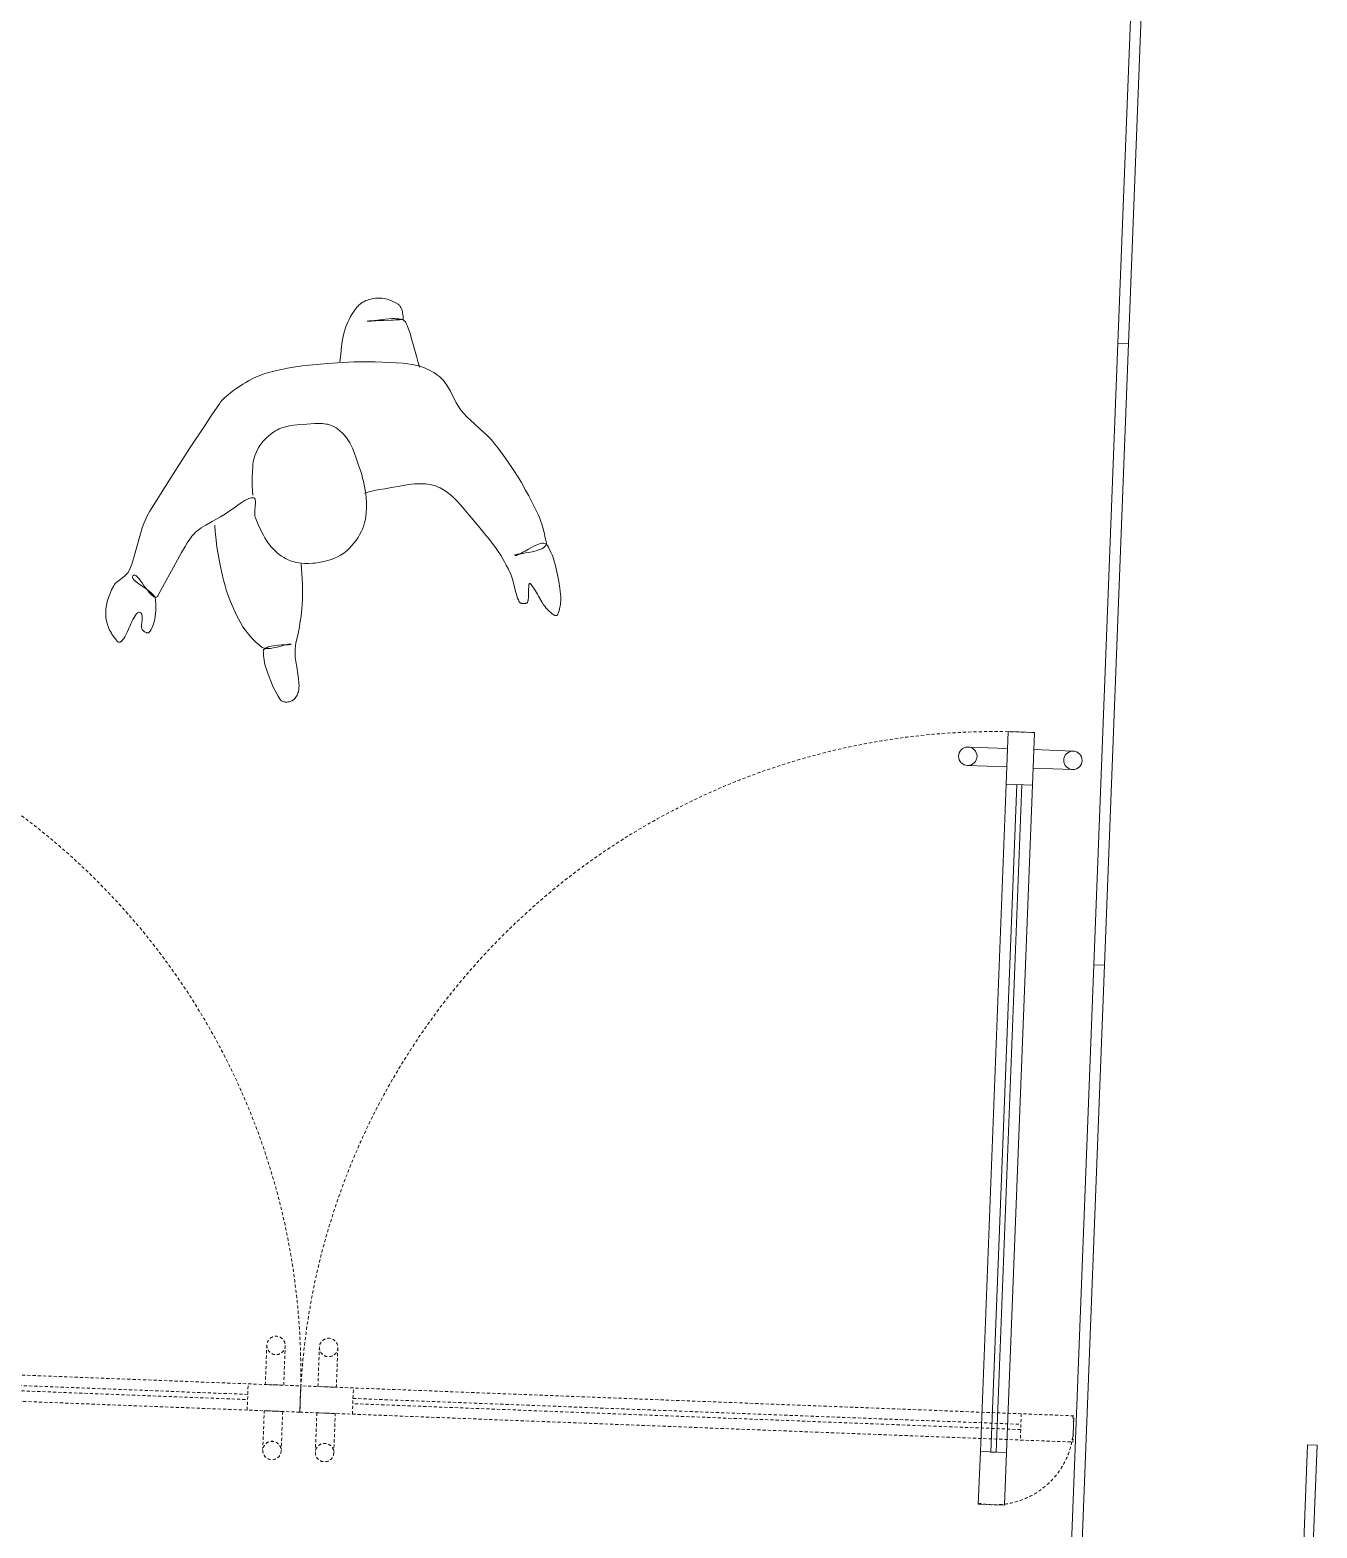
# Model space of a CAD drawing. Header units: millimetres. Extents: x 32078 to 83548, y -4690 to 56252.
# Drawn here: x 53768 to 56214, y 25867 to 28715 of the extents above; entities that cross this region are included whole.
import ezdxf

# ---------------------------------------------------------------- set-up
doc = ezdxf.new("R2010")
doc.units = ezdxf.units.MM
doc.header["$MEASUREMENT"] = 0
doc.linetypes.add('DGN Style 2', pattern=[10, 6, -4])
for name, color, linetype, lineweight in [('DOOR', 40, 'Continuous', 0), ('DOOR-OPNG', 40, 'Continuous', 0), ('GLAZ', 4, 'Continuous', 0), ('PRES-PEOP', 42, 'Continuous', 0), ('WALL-LNIG', 1, 'Continuous', 0)]:
    doc.layers.add(name, color=color, linetype=linetype, lineweight=lineweight)

# ---------------------------------------------------------------- blocks, each defined once
blk = doc.blocks.new('MAN13')
at = {"color": 0, "linetype": 'ByBlock', "lineweight": -2, "flags": 128}
for points in [[(1.8, 0.289), (1.818, 0.409), (1.83, 0.515), (1.846, 0.701), (1.853, 0.841), (1.857, 1.053), (1.855, 1.265), (1.851, 1.368), (1.845, 1.458), (1.837, 1.536), (1.82, 1.671), (1.803, 1.772), (1.774, 1.925), (1.739, 2.079), (1.727, 2.126), (1.7, 2.213), (1.672, 2.289), (1.644, 2.354), (1.617, 2.41), (1.593, 2.457), (1.548, 2.537), (1.513, 2.594), (1.485, 2.634), (1.444, 2.69), (1.423, 2.716), (1.402, 2.74), (1.392, 2.75), (1.38, 2.759), (1.368, 2.767), (1.355, 2.773), (1.328, 2.783), (1.3, 2.791), (1.271, 2.796), (1.243, 2.799), (1.215, 2.8), (1.162, 2.801), (1.115, 2.801), (1.034, 2.797), (1.005, 2.795), (0.98, 2.794), (0.941, 2.793), (0.914, 2.793), (0.896, 2.794), (0.884, 2.795), (0.867, 2.798), (0.854, 2.802), (0.848, 2.805), (0.846, 2.806), (0.846, 2.807), (0.85, 2.807), (0.856, 2.806), (0.864, 2.805), (0.874, 2.804), (0.885, 2.802), (0.897, 2.8), (0.91, 2.797), (0.938, 2.792), (0.968, 2.787), (0.998, 2.783), (1.028, 2.778), (1.087, 2.77), (1.139, 2.765), (1.185, 2.762), (1.223, 2.761), (1.255, 2.762), (1.281, 2.764), (1.303, 2.767), (1.32, 2.771), (1.334, 2.775), (1.345, 2.779), (1.361, 2.788), (1.372, 2.796), (1.378, 2.802), (1.385, 2.814), (1.389, 2.827), (1.392, 2.845), (1.397, 2.88), (1.401, 2.913), (1.403, 2.943), (1.407, 2.997), (1.408, 3.038), (1.408, 3.069), (1.406, 3.115), (1.405, 3.138), (1.402, 3.16), (1.38, 3.321), (1.36, 3.441), (1.342, 3.53), (1.326, 3.596), (1.312, 3.645), (1.288, 3.717), (1.26, 3.789), (1.256, 3.797), (1.252, 3.804), (1.247, 3.811), (1.242, 3.817), (1.23, 3.828), (1.218, 3.837), (1.205, 3.844), (1.192, 3.85), (1.179, 3.855), (1.167, 3.858), (1.155, 3.861), (1.143, 3.863), (1.121, 3.865), (1.102, 3.866), (1.085, 3.865), (1.07, 3.863), (1.057, 3.86), (1.047, 3.858), (1.028, 3.852), (1.015, 3.846), (1.006, 3.841), (0.993, 3.833), (0.981, 3.823), (0.961, 3.804), (0.945, 3.787), (0.932, 3.772), (0.922, 3.758), (0.913, 3.746), (0.906, 3.735), (0.895, 3.716), (0.887, 3.701), (0.882, 3.689), (0.876, 3.671), (0.87, 3.653), (0.858, 3.603), (0.849, 3.556), (0.839, 3.466), (0.833, 3.387), (0.828, 3.247), (0.824, 3.142), (0.817, 3.064), (0.81, 3.007), (0.802, 2.964), (0.787, 2.901), (0.767, 2.84), (0.752, 2.803), (0.737, 2.77), (0.684, 2.658), (0.657, 2.602), (0.645, 2.573), (0.634, 2.544), (0.586, 2.415), (0.55, 2.317), (0.524, 2.244), (0.506, 2.189), (0.481, 2.105), (0.46, 2.021), (0.425, 1.854), (0.401, 1.727), (0.37, 1.537), (0.344, 1.346)], [(0.979, -0.122), (0.97, -0.189), (0.95, -0.307), (0.933, -0.394), (0.918, -0.46), (0.894, -0.557), (0.867, -0.654), (0.853, -0.697), (0.839, -0.735), (0.824, -0.771), (0.808, -0.804), (0.775, -0.863), (0.742, -0.912), (0.71, -0.954), (0.679, -0.988), (0.65, -1.018), (0.623, -1.042), (0.573, -1.084), (0.532, -1.113), (0.5, -1.134), (0.449, -1.164), (0.394, -1.192), (0.347, -1.213), (0.304, -1.228), (0.264, -1.24), (0.227, -1.25), (0.193, -1.256), (0.129, -1.264), (0.074, -1.267), (0.026, -1.267), (-0.057, -1.263), (-0.119, -1.256), (-0.303, -1.23), (-0.45, -1.211), (-0.506, -1.202), (-0.554, -1.192), (-0.595, -1.182), (-0.631, -1.171), (-0.663, -1.159), (-0.689, -1.148), (-0.712, -1.137), (-0.752, -1.114), (-0.781, -1.094), (-0.802, -1.077), (-0.833, -1.05), (-0.863, -1.018), (-0.9, -0.972), (-0.931, -0.929), (-0.956, -0.889), (-0.977, -0.851), (-0.994, -0.815), (-1.009, -0.781), (-1.031, -0.717), (-1.047, -0.66), (-1.058, -0.61), (-1.074, -0.522), (-1.091, -0.386), (-1.109, -0.247), (-1.12, -0.158), (-1.128, -0.08), (-1.133, -0.012), (-1.135, 0.047), (-1.136, 0.15), (-1.134, 0.226), (-1.13, 0.283), (-1.121, 0.368), (-1.109, 0.451), (-1.088, 0.555), (-1.064, 0.645), (-1.039, 0.722), (-1.012, 0.788), (-0.984, 0.845), (-0.957, 0.894), (-0.931, 0.936), (-0.906, 0.972), (-0.856, 1.034), (-0.815, 1.079), (-0.781, 1.113), (-0.725, 1.162), (-0.664, 1.209), (-0.616, 1.242), (-0.571, 1.269), (-0.529, 1.292), (-0.489, 1.311), (-0.453, 1.326), (-0.419, 1.339), (-0.355, 1.358), (-0.299, 1.371), (-0.251, 1.38), (-0.209, 1.385), (-0.135, 1.39), (-0.081, 1.391), (0.001, 1.389), (0.083, 1.384), (0.125, 1.38), (0.204, 1.369), (0.273, 1.354), (0.333, 1.337), (0.385, 1.319), (0.43, 1.301), (0.469, 1.282), (0.502, 1.264), (0.531, 1.247), (0.581, 1.214), (0.616, 1.186), (0.643, 1.163), (0.681, 1.126), (0.717, 1.085), (0.754, 1.038), (0.785, 0.995), (0.811, 0.953), (0.834, 0.914), (0.871, 0.84), (0.898, 0.775), (0.919, 0.718), (0.935, 0.667), (0.959, 0.579), (0.988, 0.446), (1.016, 0.313), (1.018, 0.301), (1.019, 0.289), (1.019, 0.277), (1.017, 0.252), (1.013, 0.227), (1.007, 0.204), (0.995, 0.157), (0.982, 0.117), (0.972, 0.082), (0.963, 0.053), (0.957, 0.029), (0.953, 0.01), (0.95, -0.006), (0.949, -0.019), (0.949, -0.03), (0.95, -0.038), (0.952, -0.045), (0.956, -0.055), (0.961, -0.061), (0.965, -0.065), (0.973, -0.069), (0.983, -0.072), (1.011, -0.075), (1.038, -0.075), (1.064, -0.072), (1.09, -0.067), (1.115, -0.062), (1.138, -0.055), (1.183, -0.04), (1.224, -0.025), (1.296, 0.006), (1.403, 0.056), (1.456, 0.08), (1.507, 0.102), (1.559, 0.122), (1.659, 0.156), (1.837, 0.209), (1.969, 0.252), (2.065, 0.288), (2.134, 0.321), (2.184, 0.348), (2.22, 0.37), (2.272, 0.408), (2.321, 0.451), (2.384, 0.513), (2.436, 0.569), (2.526, 0.669), (2.785, 0.974), (2.96, 1.178), (3.135, 1.381), (3.141, 1.387), (3.153, 1.397), (3.165, 1.401), (3.177, 1.402), (3.188, 1.4), (3.199, 1.394), (3.21, 1.387), (3.22, 1.377), (3.23, 1.366), (3.24, 1.353), (3.249, 1.34), (3.268, 1.311), (3.285, 1.279), (3.301, 1.248), (3.33, 1.184), (3.356, 1.127), (3.378, 1.078), (3.397, 1.037), (3.413, 1.004), (3.427, 0.978), (3.439, 0.958), (3.449, 0.942), (3.458, 0.93), (3.466, 0.922), (3.473, 0.915), (3.484, 0.907), (3.493, 0.904), (3.499, 0.903), (3.508, 0.905), (3.517, 0.911), (3.525, 0.92), (3.53, 0.93), (3.533, 0.94), (3.533, 0.95), (3.531, 0.961), (3.527, 0.972), (3.522, 0.983), (3.516, 0.995), (3.501, 1.018), (3.483, 1.041), (3.463, 1.064), (3.443, 1.086), (3.402, 1.128), (3.326, 1.207), (3.299, 1.237), (3.276, 1.264), (3.257, 1.287), (3.242, 1.307), (3.231, 1.325), (3.213, 1.355), (3.203, 1.377), (3.197, 1.393), (3.192, 1.417), (3.192, 1.44), (3.196, 1.476), (3.201, 1.512), (3.207, 1.547), (3.214, 1.581), (3.23, 1.647), (3.247, 1.705), (3.264, 1.756), (3.281, 1.799), (3.297, 1.836), (3.312, 1.867), (3.326, 1.893), (3.352, 1.935), (3.373, 1.964), (3.389, 1.984), (3.415, 2.01), (3.442, 2.031), (3.445, 2.033), (3.448, 2.034), (3.451, 2.035), (3.454, 2.035), (3.458, 2.035), (3.461, 2.035), (3.467, 2.033), (3.473, 2.031), (3.48, 2.029), (3.485, 2.026), (3.491, 2.023), (3.496, 2.019), (3.505, 2.012), (3.514, 2.006), (3.52, 2), (3.526, 1.994), (3.531, 1.989), (3.538, 1.98), (3.543, 1.974), (3.547, 1.969), (3.549, 1.966), (3.552, 1.961), (3.554, 1.956), (3.557, 1.948), (3.558, 1.94), (3.559, 1.932), (3.56, 1.924), (3.559, 1.907), (3.557, 1.89), (3.553, 1.873), (3.549, 1.857), (3.54, 1.826), (3.522, 1.77), (3.516, 1.749), (3.512, 1.732), (3.508, 1.717), (3.506, 1.704), (3.505, 1.694), (3.504, 1.676), (3.505, 1.664), (3.506, 1.655), (3.511, 1.643), (3.514, 1.638), (3.517, 1.633), (3.528, 1.622), (3.54, 1.617), (3.553, 1.615), (3.566, 1.617), (3.579, 1.623), (3.593, 1.631), (3.606, 1.641), (3.62, 1.653), (3.634, 1.666), (3.662, 1.696), (3.689, 1.728), (3.715, 1.761), (3.766, 1.829), (3.81, 1.889), (3.849, 1.941), (3.882, 1.983), (3.91, 2.017), (3.934, 2.042), (3.954, 2.061), (3.971, 2.075), (3.985, 2.085), (3.997, 2.091), (4.007, 2.095), (4.016, 2.096), (4.03, 2.096), (4.04, 2.094), (4.046, 2.09), (4.056, 2.081), (4.065, 2.068), (4.079, 2.042), (4.092, 2.019), (4.102, 1.997), (4.111, 1.978), (4.126, 1.944), (4.136, 1.917), (4.144, 1.896), (4.154, 1.865), (4.164, 1.832), (4.177, 1.776), (4.184, 1.724), (4.187, 1.676), (4.187, 1.63), (4.184, 1.588), (4.179, 1.549), (4.172, 1.512), (4.155, 1.444), (4.136, 1.386), (4.116, 1.336), (4.096, 1.293), (4.057, 1.22), (4.024, 1.168), (3.972, 1.093), (3.915, 1.023), (3.898, 1.005), (3.88, 0.99), (3.862, 0.978), (3.845, 0.967), (3.81, 0.948), (3.684, 0.89), (3.654, 0.874), (3.633, 0.861), (3.618, 0.85), (3.597, 0.832), (3.588, 0.822), (3.579, 0.811), (3.535, 0.751), (3.497, 0.693), (3.43, 0.579), (3.218, 0.161), (3.161, 0.058), (3.116, -0.016), (3.079, -0.071), (3.021, -0.149), (2.957, -0.222), (2.468, -0.73), (1.972, -1.234), (1.609, -1.596), (1.426, -1.775), (1.24, -1.952), (1.221, -1.97), (1.183, -2), (1.148, -2.025), (1.117, -2.045), (1.089, -2.062), (1.038, -2.089), (0.999, -2.109), (0.94, -2.136), (0.879, -2.163), (0.799, -2.196), (0.73, -2.223), (0.668, -2.245), (0.615, -2.263), (0.52, -2.29), (0.448, -2.307), (0.394, -2.318), (0.311, -2.331), (0.227, -2.339), (0.08, -2.346), (-0.048, -2.348), (-0.16, -2.347), (-0.354, -2.338), (-0.5, -2.327), (-0.717, -2.305), (-0.934, -2.28), (-1.111, -2.256), (-1.419, -2.206), (-1.648, -2.161), (-1.82, -2.124), (-2.076, -2.061), (-2.33, -1.99), (-2.418, -1.962), (-2.493, -1.934), (-2.557, -1.906), (-2.613, -1.879), (-2.66, -1.854), (-2.701, -1.829), (-2.735, -1.806), (-2.794, -1.763), (-2.837, -1.727), (-2.867, -1.699), (-2.912, -1.653), (-2.954, -1.603), (-2.987, -1.558), (-3.014, -1.514), (-3.036, -1.472), (-3.054, -1.433), (-3.083, -1.356), (-3.104, -1.289), (-3.168, -1.05), (-3.186, -0.992), (-3.201, -0.95), (-3.228, -0.887), (-3.26, -0.827), (-3.315, -0.739), (-3.367, -0.664), (-3.556, -0.403), (-3.602, -0.337), (-3.666, -0.235), (-3.697, -0.183), (-3.725, -0.13), (-3.769, -0.041), (-3.843, 0.116), (-3.895, 0.235), (-3.968, 0.416), (-4.037, 0.6), (-4.068, 0.689), (-4.117, 0.847), (-4.151, 0.966), (-4.248, 1.323), (-4.257, 1.359), (-4.271, 1.427), (-4.28, 1.487), (-4.287, 1.541), (-4.294, 1.635), (-4.297, 1.705), (-4.298, 1.808), (-4.298, 1.858), (-4.298, 1.906), (-4.296, 1.923), (-4.29, 1.939), (-4.281, 1.952), (-4.27, 1.963), (-4.257, 1.973), (-4.242, 1.981), (-4.226, 1.988), (-4.208, 1.994), (-4.19, 1.999), (-4.152, 2.007), (-4.113, 2.013), (-4.074, 2.016), (-3.998, 2.019), (-3.93, 2.018), (-3.872, 2.016), (-3.825, 2.014), (-3.786, 2.012), (-3.756, 2.011), (-3.731, 2.01), (-3.713, 2.009), (-3.699, 2.009), (-3.688, 2.009), (-3.68, 2.009), (-3.669, 2.011), (-3.664, 2.012), (-3.662, 2.014), (-3.663, 2.017), (-3.667, 2.021), (-3.675, 2.025), (-3.685, 2.026), (-3.696, 2.026), (-3.709, 2.025), (-3.723, 2.023), (-3.738, 2.02), (-3.771, 2.011), (-3.805, 2.001), (-3.839, 1.989), (-3.873, 1.978), (-3.94, 1.955), (-4, 1.936), (-4.052, 1.921), (-4.097, 1.91), (-4.134, 1.903), (-4.165, 1.899), (-4.19, 1.898), (-4.211, 1.899), (-4.228, 1.901), (-4.242, 1.904), (-4.264, 1.912), (-4.278, 1.921), (-4.287, 1.929), (-4.298, 1.944), (-4.306, 1.962), (-4.317, 1.999), (-4.327, 2.032), (-4.335, 2.062), (-4.348, 2.115), (-4.356, 2.156), (-4.362, 2.187), (-4.369, 2.233), (-4.373, 2.28), (-4.377, 2.346), (-4.381, 2.461), (-4.381, 2.547), (-4.379, 2.675), (-4.373, 2.802), (-4.368, 2.865), (-4.362, 2.921), (-4.355, 2.97), (-4.346, 3.012), (-4.338, 3.049), (-4.329, 3.081), (-4.32, 3.109), (-4.301, 3.156), (-4.285, 3.19), (-4.272, 3.216), (-4.249, 3.253), (-4.223, 3.288), (-4.219, 3.292), (-4.215, 3.296), (-4.211, 3.298), (-4.207, 3.299), (-4.203, 3.3), (-4.199, 3.301), (-4.195, 3.3), (-4.191, 3.3), (-4.188, 3.298), (-4.18, 3.295), (-4.173, 3.291), (-4.166, 3.286), (-4.159, 3.281), (-4.153, 3.275), (-4.142, 3.264), (-4.132, 3.253), (-4.115, 3.232), (-4.103, 3.217), (-4.095, 3.205), (-4.089, 3.197), (-4.085, 3.191), (-4.079, 3.183), (-4.074, 3.176), (-4.054, 3.146), (-4.036, 3.114), (-4.02, 3.082), (-4.006, 3.05), (-3.982, 2.987), (-3.944, 2.872), (-3.93, 2.829), (-3.919, 2.793), (-3.909, 2.762), (-3.9, 2.736), (-3.885, 2.695), (-3.873, 2.666), (-3.864, 2.647), (-3.851, 2.623), (-3.844, 2.612), (-3.837, 2.603), (-3.833, 2.599), (-3.829, 2.598), (-3.825, 2.599), (-3.821, 2.601), (-3.818, 2.605), (-3.815, 2.611), (-3.811, 2.617), (-3.808, 2.624), (-3.806, 2.632), (-3.8, 2.65), (-3.795, 2.669), (-3.79, 2.689), (-3.785, 2.709), (-3.776, 2.748), (-3.76, 2.818), (-3.754, 2.844), (-3.748, 2.865), (-3.743, 2.882), (-3.738, 2.896), (-3.734, 2.907), (-3.73, 2.916), (-3.723, 2.93), (-3.718, 2.939), (-3.714, 2.944), (-3.708, 2.949), (-3.701, 2.952), (-3.698, 2.952), (-3.696, 2.953), (-3.693, 2.953), (-3.686, 2.953), (-3.678, 2.953), (-3.671, 2.953), (-3.663, 2.952), (-3.656, 2.952), (-3.641, 2.949), (-3.629, 2.947), (-3.617, 2.944), (-3.608, 2.94), (-3.6, 2.937), (-3.594, 2.934), (-3.588, 2.931), (-3.584, 2.928), (-3.58, 2.925), (-3.575, 2.92), (-3.571, 2.916), (-3.569, 2.913), (-3.566, 2.908), (-3.564, 2.902), (-3.555, 2.862), (-3.548, 2.825), (-3.54, 2.754), (-3.535, 2.691), (-3.527, 2.469), (-3.522, 2.414), (-3.517, 2.373), (-3.507, 2.312), (-3.5, 2.283), (-3.492, 2.253), (-3.466, 2.165), (-3.446, 2.099), (-3.43, 2.05), (-3.405, 1.977), (-3.391, 1.94), (-3.376, 1.904), (-3.33, 1.799), (-3.246, 1.619), (-3.18, 1.487), (-3.076, 1.289), (-2.969, 1.091), (-2.874, 0.915), (-2.837, 0.849), (-2.804, 0.793), (-2.774, 0.745), (-2.746, 0.704), (-2.694, 0.634), (-2.652, 0.584), (-2.618, 0.549), (-2.564, 0.498), (-2.535, 0.474), (-2.504, 0.451), (-2.456, 0.419), (-2.409, 0.394), (-2.364, 0.373), (-2.322, 0.356), (-2.281, 0.342), (-2.203, 0.321), (-2.133, 0.308), (-2.071, 0.299), (-1.961, 0.289), (-1.796, 0.282), (-1.633, 0.277), (-1.503, 0.272), (-1.405, 0.269), (-1.331, 0.268), (-1.276, 0.268), (-1.193, 0.271), (-1.109, 0.277)], [(-2.618, -1.852), (-2.613, -1.966), (-2.608, -2.07), (-2.598, -2.255), (-2.588, -2.391), (-2.579, -2.488), (-2.572, -2.557), (-2.566, -2.606), (-2.555, -2.675), (-2.549, -2.706), (-2.543, -2.736), (-2.538, -2.752), (-2.53, -2.766), (-2.519, -2.778), (-2.507, -2.79), (-2.493, -2.8), (-2.478, -2.809), (-2.462, -2.818), (-2.426, -2.832), (-2.389, -2.844), (-2.351, -2.854), (-2.314, -2.861), (-2.24, -2.873), (-2.174, -2.881), (-2.116, -2.886), (-2.067, -2.89), (-2.025, -2.893), (-1.991, -2.895), (-1.963, -2.897), (-1.94, -2.898), (-1.903, -2.9), (-1.88, -2.902), (-1.865, -2.904), (-1.846, -2.907), (-1.839, -2.908), (-1.834, -2.91), (-1.83, -2.912), (-1.831, -2.913), (-1.835, -2.913), (-1.842, -2.912), (-1.852, -2.911), (-1.865, -2.909), (-1.878, -2.907), (-1.894, -2.905), (-1.91, -2.902), (-1.946, -2.896), (-1.984, -2.89), (-2.023, -2.883), (-2.061, -2.876), (-2.136, -2.863), (-2.269, -2.84), (-2.316, -2.833), (-2.355, -2.826), (-2.386, -2.821), (-2.411, -2.818), (-2.432, -2.815), (-2.448, -2.813), (-2.46, -2.811), (-2.479, -2.809), (-2.49, -2.808), (-2.497, -2.808), (-2.504, -2.809), (-2.506, -2.81), (-2.506, -2.811), (-2.507, -2.814), (-2.507, -2.817), (-2.508, -2.821), (-2.509, -2.826), (-2.51, -2.831), (-2.511, -2.843), (-2.513, -2.857), (-2.515, -2.87), (-2.516, -2.884), (-2.517, -2.898), (-2.518, -2.926), (-2.518, -2.951), (-2.517, -2.974), (-2.516, -2.994), (-2.513, -3.011), (-2.511, -3.025), (-2.508, -3.038), (-2.501, -3.058), (-2.495, -3.073), (-2.489, -3.083), (-2.48, -3.097), (-2.475, -3.103), (-2.469, -3.109), (-2.423, -3.149), (-2.382, -3.181), (-2.345, -3.207), (-2.312, -3.228), (-2.283, -3.244), (-2.257, -3.257), (-2.234, -3.268), (-2.193, -3.283), (-2.162, -3.293), (-2.139, -3.298), (-2.105, -3.305), (-2.07, -3.308), (-2.023, -3.31), (-1.982, -3.31), (-1.945, -3.308), (-1.913, -3.304), (-1.884, -3.3), (-1.859, -3.294), (-1.838, -3.289), (-1.819, -3.283), (-1.786, -3.27), (-1.762, -3.258), (-1.743, -3.248), (-1.716, -3.231), (-1.69, -3.211), (-1.63, -3.159), (-1.579, -3.11), (-1.536, -3.062), (-1.498, -3.017), (-1.465, -2.973), (-1.411, -2.89), (-1.369, -2.816), (-1.336, -2.75), (-1.286, -2.632), (-1.253, -2.541), (-1.207, -2.403), (-1.162, -2.263)]]:
    blk.add_lwpolyline(points, dxfattribs=at)
blk = doc.blocks.new('*U191')
at = {"color": 0, "linetype": 'ByBlock', "lineweight": -2, "extrusion": (0, 0, -1), "flags": 128}
blk.add_lwpolyline([(-27.9, -32.2), (47.1, -29.3), (45.7, 5.7), (-29.2, 2.8)], dxfattribs=at)
at = {"color": 0, "linetype": 'ByBlock', "lineweight": -2}
blk.add_wipeout([(46, -15.4), (46, -16.5), (45.8, -17.6), (45.6, -18.6), (45.3, -19.7), (45, -20.7), (44.6, -21.8), (44.1, -22.8), (43.5, -23.7), (42.9, -24.6), (42.3, -25.5), (41.6, -26.4), (40.8, -27.2), (40, -27.9), (39.2, -28.6), (38.3, -29.2), (37.3, -29.8), (36.4, -30.4), (35.4, -30.8), (34.4, -31.2), (33.3, -31.5), (32.2, -31.8), (31.2, -32), (30.1, -32.1), (29, -32.2), (27.9, -32.2), (26.8, -32.1), (25.7, -32), (24.6, -31.8), (23.5, -31.5), (22.5, -31.1), (21.5, -30.7), (20.5, -30.2), (19.5, -29.7), (18.6, -29.1), (17.7, -28.5), (16.9, -27.7), (16.1, -27), (15.3, -26.2), (14.6, -25.3), (14, -24.4), (13.4, -23.5), (12.9, -22.5), (12.4, -21.5), (12, -20.5), (11.7, -19.5), (11.4, -18.4), (11.2, -17.3), (11.1, -16.2), (11.1, -15.1), (11.1, -14), (11.1, -12.9), (11.3, -11.8), (11.5, -10.8), (11.8, -9.7), (12.1, -8.7), (12.5, -7.6), (13, -6.6), (13.5, -5.7), (14.1, -4.8), (14.8, -3.9), (15.5, -3), (16.3, -2.2), (17.1, -1.5), (17.9, -0.8), (18.8, -0.2), (19.7, 0.4), (20.7, 0.9), (21.7, 1.4), (22.7, 1.8), (23.8, 2.1), (24.9, 2.4), (25.9, 2.6), (27, 2.7), (28.1, 2.8), (29.2, 2.8), (30.3, 2.7), (31.4, 2.6), (32.5, 2.3), (33.5, 2.1), (34.6, 1.7), (35.6, 1.3), (36.6, 0.8), (37.6, 0.3), (38.5, -0.3), (39.4, -1), (40.2, -1.7), (41, -2.4), (41.8, -3.2), (42.5, -4.1), (43.1, -5), (43.7, -5.9), (44.2, -6.9), (44.7, -7.9), (45.1, -8.9), (45.4, -9.9), (45.7, -11), (45.9, -12.1), (46, -13.2)], dxfattribs=at)
at = {"color": 0, "linetype": 'ByBlock', "lineweight": -2, "extrusion": (0, 0, -1)}
blk.add_circle((-28.5, -14.7), 17.5, dxfattribs=at)
blk = doc.blocks.new('*U192')
at = {"color": 0, "linetype": 'ByBlock', "lineweight": -2, "flags": 128}
blk.add_lwpolyline([(27.9, -32.2), (-47.1, -29.3), (-45.7, 5.7), (29.2, 2.8)], dxfattribs=at)
at = {"color": 0, "linetype": 'ByBlock', "lineweight": -2}
blk.add_wipeout([(46, -15.4), (46, -14.3), (46, -13.2), (45.9, -12.1), (45.7, -11), (45.4, -9.9), (45.1, -8.9), (44.7, -7.9), (44.2, -6.9), (43.7, -5.9), (43.1, -5), (42.5, -4.1), (41.8, -3.2), (41, -2.4), (40.2, -1.7), (39.4, -1), (38.5, -0.3), (37.6, 0.3), (36.6, 0.8), (35.6, 1.3), (34.6, 1.7), (33.6, 2.1), (32.5, 2.3), (31.4, 2.6), (30.3, 2.7), (29.2, 2.8), (28.1, 2.8), (27, 2.7), (25.9, 2.6), (24.9, 2.4), (23.8, 2.1), (22.7, 1.8), (21.7, 1.4), (20.7, 0.9), (19.7, 0.4), (18.8, -0.2), (17.9, -0.8), (17.1, -1.5), (16.3, -2.2), (15.5, -3), (14.8, -3.9), (14.1, -4.8), (13.5, -5.7), (13, -6.6), (12.5, -7.6), (12.1, -8.7), (11.8, -9.7), (11.5, -10.8), (11.3, -11.8), (11.1, -12.9), (11.1, -14), (11.1, -15.1), (11.1, -16.2), (11.2, -17.3), (11.4, -18.4), (11.7, -19.5), (12, -20.5), (12.4, -21.5), (12.9, -22.5), (13.4, -23.5), (14, -24.4), (14.6, -25.3), (15.3, -26.2), (16.1, -27), (16.9, -27.7), (17.7, -28.5), (18.6, -29.1), (19.5, -29.7), (20.5, -30.2), (21.5, -30.7), (22.5, -31.1), (23.5, -31.5), (24.6, -31.8), (25.7, -32), (26.8, -32.1), (27.9, -32.2), (29, -32.2), (30.1, -32.1), (31.2, -32), (32.2, -31.8), (33.3, -31.5), (34.4, -31.2), (35.4, -30.8), (36.4, -30.4), (37.3, -29.8), (38.3, -29.2), (39.2, -28.6), (40, -27.9), (40.8, -27.2), (41.6, -26.4), (42.3, -25.5), (43, -24.6), (43.5, -23.7), (44.1, -22.8), (44.6, -21.8), (45, -20.7), (45.3, -19.7), (45.6, -18.6), (45.8, -17.6)], dxfattribs=at)
blk.add_circle((28.5, -14.7), 17.5, dxfattribs=at)
blk = doc.blocks.new('*U190')
at = {"layer": 'DOOR', "color": 0, "linetype": 'ByBlock', "lineweight": -2}
for p, q in [((628.9, 27.4), (-640.2, 76.5)), ((-642.1, 26.6), (626.9, -22.5))]:
    blk.add_line(p, q, dxfattribs=at)
at = {"layer": 'DOOR', "color": 0, "linetype": 'ByBlock', "lineweight": -2, "flags": 128}
blk.add_lwpolyline([(-640.2, 76.5), (-740.1, 80.4), (-742, 30.5), (-642.1, 26.6), (-640.2, 76.5)], close=True, dxfattribs=at)
at = {"layer": 'GLAZ', "color": 0, "linetype": 'ByBlock', "lineweight": -2, "flags": 128}
blk.add_lwpolyline([(-641, 56.6), (628.1, 7.4), (627.7, -2.5), (-641.3, 46.6), (-641, 56.6)], close=True, dxfattribs=at)
at = {"layer": 'DOOR', "color": 0, "linetype": 'ByBlock', "lineweight": -2, "extrusion": (0, 0, -1), "rotation": 94.43021704801919}
blk.add_blockref('*U191', (-694.2, 70.8), dxfattribs=at)
at = {"layer": 'DOOR', "color": 0, "linetype": 'ByBlock', "lineweight": -2, "rotation": 269.9960612626599}
blk.add_blockref('*U192', (688.7, -70.9), dxfattribs=at)
at = {"layer": 'DOOR', "color": 0, "linetype": 'ByBlock', "lineweight": -2, "flags": 128}
blk.add_lwpolyline([(728.8, 23.5), (628.9, 27.4), (626.9, -22.5), (726.9, -26.4), (728.8, 23.5)], close=True, dxfattribs=at)
blk = doc.blocks.new('*U194')
at = {"color": 0, "linetype": 'ByBlock', "lineweight": -2, "extrusion": (0, 0, -1), "flags": 128}
blk.add_lwpolyline([(-27.9, -32.2), (47.1, -29.3), (45.7, 5.7), (-29.2, 2.8)], dxfattribs=at)
at = {"color": 0, "linetype": 'ByBlock', "lineweight": -2}
blk.add_wipeout([(46, -15.4), (46, -16.5), (45.8, -17.6), (45.6, -18.6), (45.3, -19.7), (45, -20.7), (44.6, -21.8), (44.1, -22.8), (43.5, -23.7), (42.9, -24.6), (42.3, -25.5), (41.6, -26.4), (40.8, -27.2), (40, -27.9), (39.2, -28.6), (38.3, -29.2), (37.3, -29.8), (36.4, -30.4), (35.4, -30.8), (34.4, -31.2), (33.3, -31.5), (32.2, -31.8), (31.2, -32), (30.1, -32.1), (29, -32.2), (27.9, -32.2), (26.8, -32.1), (25.7, -32), (24.6, -31.8), (23.5, -31.5), (22.5, -31.1), (21.5, -30.7), (20.5, -30.2), (19.5, -29.7), (18.6, -29.1), (17.7, -28.5), (16.9, -27.7), (16.1, -27), (15.3, -26.2), (14.6, -25.3), (14, -24.4), (13.4, -23.5), (12.9, -22.5), (12.4, -21.5), (12, -20.5), (11.7, -19.5), (11.4, -18.4), (11.2, -17.3), (11.1, -16.2), (11.1, -15.1), (11.1, -14), (11.1, -12.9), (11.3, -11.8), (11.5, -10.8), (11.8, -9.7), (12.1, -8.7), (12.5, -7.6), (13, -6.6), (13.5, -5.7), (14.1, -4.8), (14.8, -3.9), (15.5, -3), (16.3, -2.2), (17.1, -1.5), (17.9, -0.8), (18.8, -0.2), (19.7, 0.4), (20.7, 0.9), (21.7, 1.4), (22.7, 1.8), (23.8, 2.1), (24.9, 2.4), (25.9, 2.6), (27, 2.7), (28.1, 2.8), (29.2, 2.8), (30.3, 2.7), (31.4, 2.6), (32.5, 2.3), (33.5, 2.1), (34.6, 1.7), (35.6, 1.3), (36.6, 0.8), (37.6, 0.3), (38.5, -0.3), (39.4, -1), (40.2, -1.7), (41, -2.4), (41.8, -3.2), (42.5, -4.1), (43.1, -5), (43.7, -5.9), (44.2, -6.9), (44.7, -7.9), (45.1, -8.9), (45.4, -9.9), (45.7, -11), (45.9, -12.1), (46, -13.2)], dxfattribs=at)
at = {"color": 0, "linetype": 'ByBlock', "lineweight": -2, "extrusion": (0, 0, -1)}
blk.add_circle((-28.5, -14.7), 17.5, dxfattribs=at)
blk = doc.blocks.new('*U195')
at = {"color": 0, "linetype": 'ByBlock', "lineweight": -2, "flags": 128}
blk.add_lwpolyline([(27.9, -32.2), (-47.1, -29.3), (-45.7, 5.7), (29.2, 2.8)], dxfattribs=at)
at = {"color": 0, "linetype": 'ByBlock', "lineweight": -2}
blk.add_wipeout([(46, -15.4), (46, -14.3), (46, -13.2), (45.9, -12.1), (45.7, -11), (45.4, -9.9), (45.1, -8.9), (44.7, -7.9), (44.2, -6.9), (43.7, -5.9), (43.1, -5), (42.5, -4.1), (41.8, -3.2), (41, -2.4), (40.2, -1.7), (39.4, -1), (38.5, -0.3), (37.6, 0.3), (36.6, 0.8), (35.6, 1.3), (34.6, 1.7), (33.6, 2.1), (32.5, 2.3), (31.4, 2.6), (30.3, 2.7), (29.2, 2.8), (28.1, 2.8), (27, 2.7), (25.9, 2.6), (24.9, 2.4), (23.8, 2.1), (22.7, 1.8), (21.7, 1.4), (20.7, 0.9), (19.7, 0.4), (18.8, -0.2), (17.9, -0.8), (17.1, -1.5), (16.3, -2.2), (15.5, -3), (14.8, -3.9), (14.1, -4.8), (13.5, -5.7), (13, -6.6), (12.5, -7.6), (12.1, -8.7), (11.8, -9.7), (11.5, -10.8), (11.3, -11.8), (11.1, -12.9), (11.1, -14), (11.1, -15.1), (11.1, -16.2), (11.2, -17.3), (11.4, -18.4), (11.7, -19.5), (12, -20.5), (12.4, -21.5), (12.9, -22.5), (13.4, -23.5), (14, -24.4), (14.6, -25.3), (15.3, -26.2), (16.1, -27), (16.9, -27.7), (17.7, -28.5), (18.6, -29.1), (19.5, -29.7), (20.5, -30.2), (21.5, -30.7), (22.5, -31.1), (23.5, -31.5), (24.6, -31.8), (25.7, -32), (26.8, -32.1), (27.9, -32.2), (29, -32.2), (30.1, -32.1), (31.2, -32), (32.2, -31.8), (33.3, -31.5), (34.4, -31.2), (35.4, -30.8), (36.4, -30.4), (37.3, -29.8), (38.3, -29.2), (39.2, -28.6), (40, -27.9), (40.8, -27.2), (41.6, -26.4), (42.3, -25.5), (43, -24.6), (43.5, -23.7), (44.1, -22.8), (44.6, -21.8), (45, -20.7), (45.3, -19.7), (45.6, -18.6), (45.8, -17.6)], dxfattribs=at)
blk.add_circle((28.5, -14.7), 17.5, dxfattribs=at)
blk = doc.blocks.new('*U193')
at = {"layer": 'DOOR', "color": 0, "linetype": 'ByBlock', "lineweight": -2}
for p, q in [((628.9, 27.4), (-640.2, 76.5)), ((-642.1, 26.6), (626.9, -22.5))]:
    blk.add_line(p, q, dxfattribs=at)
at = {"layer": 'DOOR', "color": 0, "linetype": 'ByBlock', "lineweight": -2, "flags": 128}
blk.add_lwpolyline([(-640.2, 76.5), (-740.1, 80.4), (-742, 30.5), (-642.1, 26.6), (-640.2, 76.5)], close=True, dxfattribs=at)
at = {"layer": 'GLAZ', "color": 0, "linetype": 'ByBlock', "lineweight": -2, "flags": 128}
blk.add_lwpolyline([(-641, 56.6), (628.1, 7.4), (627.7, -2.5), (-641.3, 46.6), (-641, 56.6)], close=True, dxfattribs=at)
at = {"layer": 'DOOR', "color": 0, "linetype": 'ByBlock', "lineweight": -2, "extrusion": (0, 0, -1), "rotation": 94.43021704801919}
blk.add_blockref('*U194', (-694.2, 70.8), dxfattribs=at)
at = {"layer": 'DOOR', "color": 0, "linetype": 'ByBlock', "lineweight": -2, "rotation": 269.9960612626599}
blk.add_blockref('*U195', (688.7, -70.9), dxfattribs=at)
at = {"layer": 'DOOR', "color": 0, "linetype": 'ByBlock', "lineweight": -2, "flags": 128}
blk.add_lwpolyline([(728.8, 23.5), (628.9, 27.4), (626.9, -22.5), (726.9, -26.4), (728.8, 23.5)], close=True, dxfattribs=at)
blk = doc.blocks.new('*U189')
at = {"layer": 'DOOR', "color": 0, "linetype": 'DGN Style 2', "lineweight": -2}
blk.add_blockref('*U190', (8.1, 541.6), dxfattribs=at)
at = {"layer": 'DOOR', "color": 0, "lineweight": -2, "rotation": 269.9999999999939}
blk.add_blockref('*U193', (-632.7, 0), dxfattribs=at)
at = {"layer": 'DOOR-OPNG', "color": 0, "linetype": 'DGN Style 2', "lineweight": -2}
for centre, radius, start, end in [((-583.1, 591.2), 150, 78.1948, 187.371), ((-583.3, 591.5), 1320.2, 266.7092, 358.8567)]:
    blk.add_arc(centre, radius, start, end, dxfattribs=at)
blk = doc.blocks.new('*U198')
at = {"color": 0, "linetype": 'ByBlock', "lineweight": -2, "flags": 128}
blk.add_lwpolyline([(27.9, -32.2), (-47.1, -29.3), (-45.7, 5.7), (29.2, 2.8)], dxfattribs=at)
at = {"color": 0, "linetype": 'ByBlock', "lineweight": -2}
blk.add_wipeout([(46, -15.4), (46, -14.3), (46, -13.2), (45.9, -12.1), (45.7, -11), (45.4, -9.9), (45.1, -8.9), (44.7, -7.9), (44.2, -6.9), (43.7, -5.9), (43.1, -5), (42.5, -4.1), (41.8, -3.2), (41, -2.4), (40.2, -1.7), (39.4, -1), (38.5, -0.3), (37.6, 0.3), (36.6, 0.8), (35.6, 1.3), (34.6, 1.7), (33.5, 2.1), (32.5, 2.3), (31.4, 2.6), (30.3, 2.7), (29.2, 2.8), (28.1, 2.8), (27, 2.7), (25.9, 2.6), (24.9, 2.4), (23.8, 2.1), (22.7, 1.8), (21.7, 1.4), (20.7, 0.9), (19.7, 0.4), (18.8, -0.2), (17.9, -0.8), (17.1, -1.5), (16.3, -2.2), (15.5, -3), (14.8, -3.9), (14.1, -4.8), (13.5, -5.7), (13, -6.6), (12.5, -7.6), (12.1, -8.7), (11.8, -9.7), (11.5, -10.8), (11.3, -11.8), (11.1, -12.9), (11.1, -14), (11.1, -15.1), (11.1, -16.2), (11.2, -17.3), (11.4, -18.4), (11.7, -19.5), (12, -20.5), (12.4, -21.5), (12.9, -22.5), (13.4, -23.5), (14, -24.4), (14.6, -25.3), (15.3, -26.2), (16.1, -27), (16.9, -27.7), (17.7, -28.5), (18.6, -29.1), (19.5, -29.7), (20.5, -30.2), (21.5, -30.7), (22.5, -31.1), (23.5, -31.5), (24.6, -31.8), (25.7, -32), (26.8, -32.1), (27.9, -32.2), (29, -32.2), (30.1, -32.1), (31.2, -32), (32.2, -31.8), (33.3, -31.5), (34.4, -31.2), (35.4, -30.8), (36.4, -30.4), (37.3, -29.8), (38.3, -29.2), (39.2, -28.6), (40, -27.9), (40.8, -27.2), (41.6, -26.4), (42.3, -25.5), (42.9, -24.6), (43.5, -23.7), (44.1, -22.8), (44.6, -21.8), (45, -20.7), (45.3, -19.7), (45.6, -18.6), (45.8, -17.6)], dxfattribs=at)
blk.add_circle((28.5, -14.7), 17.5, dxfattribs=at)
blk = doc.blocks.new('*U199')
at = {"color": 0, "linetype": 'ByBlock', "lineweight": -2, "extrusion": (0, 0, -1), "flags": 128}
blk.add_lwpolyline([(-27.9, -32.2), (47.1, -29.3), (45.7, 5.7), (-29.2, 2.8)], dxfattribs=at)
at = {"color": 0, "linetype": 'ByBlock', "lineweight": -2}
blk.add_wipeout([(46, -15.4), (46, -16.5), (45.8, -17.6), (45.6, -18.6), (45.3, -19.7), (45, -20.7), (44.6, -21.8), (44.1, -22.8), (43.5, -23.7), (43, -24.6), (42.3, -25.5), (41.6, -26.4), (40.8, -27.2), (40, -27.9), (39.2, -28.6), (38.3, -29.2), (37.3, -29.8), (36.4, -30.4), (35.4, -30.8), (34.4, -31.2), (33.3, -31.5), (32.2, -31.8), (31.2, -32), (30.1, -32.1), (29, -32.2), (27.9, -32.2), (26.8, -32.1), (25.7, -32), (24.6, -31.8), (23.5, -31.5), (22.5, -31.1), (21.5, -30.7), (20.5, -30.2), (19.5, -29.7), (18.6, -29.1), (17.7, -28.5), (16.9, -27.7), (16.1, -27), (15.3, -26.2), (14.6, -25.3), (14, -24.4), (13.4, -23.5), (12.9, -22.5), (12.4, -21.5), (12, -20.5), (11.7, -19.5), (11.4, -18.4), (11.2, -17.3), (11.1, -16.2), (11.1, -15.1), (11.1, -14), (11.1, -12.9), (11.3, -11.8), (11.5, -10.8), (11.8, -9.7), (12.1, -8.7), (12.5, -7.6), (13, -6.6), (13.5, -5.7), (14.1, -4.8), (14.8, -3.9), (15.5, -3), (16.3, -2.2), (17.1, -1.5), (17.9, -0.8), (18.8, -0.2), (19.7, 0.4), (20.7, 0.9), (21.7, 1.4), (22.7, 1.8), (23.8, 2.1), (24.9, 2.4), (25.9, 2.6), (27, 2.7), (28.1, 2.8), (29.2, 2.8), (30.3, 2.7), (31.4, 2.6), (32.5, 2.3), (33.6, 2.1), (34.6, 1.7), (35.6, 1.3), (36.6, 0.8), (37.6, 0.3), (38.5, -0.3), (39.4, -1), (40.2, -1.7), (41, -2.4), (41.8, -3.2), (42.5, -4.1), (43.1, -5), (43.7, -5.9), (44.2, -6.9), (44.7, -7.9), (45.1, -8.9), (45.4, -9.9), (45.7, -11), (45.9, -12.1), (46, -13.2)], dxfattribs=at)
at = {"color": 0, "linetype": 'ByBlock', "lineweight": -2, "extrusion": (0, 0, -1)}
blk.add_circle((-28.5, -14.7), 17.5, dxfattribs=at)
blk = doc.blocks.new('*U197')
at = {"layer": 'DOOR', "color": 0, "linetype": 'ByBlock', "lineweight": -2}
for p, q in [((628.9, 27.4), (-640.2, 76.5)), ((-642.1, 26.6), (626.9, -22.5))]:
    blk.add_line(p, q, dxfattribs=at)
at = {"layer": 'DOOR', "color": 0, "linetype": 'ByBlock', "lineweight": -2, "extrusion": (0, 0, -1), "flags": 128}
blk.add_lwpolyline([(640.2, 76.5), (740.1, 80.4), (742, 30.5), (642.1, 26.6), (640.2, 76.5)], close=True, dxfattribs=at)
at = {"layer": 'GLAZ', "color": 0, "linetype": 'ByBlock', "lineweight": -2, "extrusion": (0, 0, -1), "flags": 128}
blk.add_lwpolyline([(641, 56.6), (-628.1, 7.4), (-627.7, -2.5), (641.3, 46.6), (641, 56.6)], close=True, dxfattribs=at)
at = {"layer": 'DOOR', "color": 0, "linetype": 'ByBlock', "lineweight": -2, "extrusion": (0, 0, -1), "rotation": 94.43021704801919}
blk.add_blockref('*U198', (-694.2, 70.8), dxfattribs=at)
at = {"layer": 'DOOR', "color": 0, "linetype": 'ByBlock', "lineweight": -2, "rotation": 269.9960612626599}
blk.add_blockref('*U199', (688.7, -70.9), dxfattribs=at)
at = {"layer": 'DOOR', "color": 0, "linetype": 'ByBlock', "lineweight": -2, "extrusion": (0, 0, -1), "flags": 128}
blk.add_lwpolyline([(-728.8, 23.5), (-628.9, 27.4), (-626.9, -22.5), (-726.9, -26.4), (-728.8, 23.5)], close=True, dxfattribs=at)
blk = doc.blocks.new('*U201')
at = {"color": 0, "linetype": 'ByBlock', "lineweight": -2, "flags": 128}
blk.add_lwpolyline([(27.9, -32.2), (-47.1, -29.3), (-45.7, 5.7), (29.2, 2.8)], dxfattribs=at)
at = {"color": 0, "linetype": 'ByBlock', "lineweight": -2}
blk.add_wipeout([(46, -15.4), (46, -14.3), (46, -13.2), (45.9, -12.1), (45.7, -11), (45.4, -9.9), (45.1, -8.9), (44.7, -7.9), (44.2, -6.9), (43.7, -5.9), (43.1, -5), (42.5, -4.1), (41.8, -3.2), (41, -2.4), (40.2, -1.7), (39.4, -1), (38.5, -0.3), (37.6, 0.3), (36.6, 0.8), (35.6, 1.3), (34.6, 1.7), (33.5, 2.1), (32.5, 2.3), (31.4, 2.6), (30.3, 2.7), (29.2, 2.8), (28.1, 2.8), (27, 2.7), (25.9, 2.6), (24.9, 2.4), (23.8, 2.1), (22.7, 1.8), (21.7, 1.4), (20.7, 0.9), (19.7, 0.4), (18.8, -0.2), (17.9, -0.8), (17.1, -1.5), (16.3, -2.2), (15.5, -3), (14.8, -3.9), (14.1, -4.8), (13.5, -5.7), (13, -6.6), (12.5, -7.6), (12.1, -8.7), (11.8, -9.7), (11.5, -10.8), (11.3, -11.8), (11.1, -12.9), (11.1, -14), (11.1, -15.1), (11.1, -16.2), (11.2, -17.3), (11.4, -18.4), (11.7, -19.5), (12, -20.5), (12.4, -21.5), (12.9, -22.5), (13.4, -23.5), (14, -24.4), (14.6, -25.3), (15.3, -26.2), (16.1, -27), (16.9, -27.7), (17.7, -28.5), (18.6, -29.1), (19.5, -29.7), (20.5, -30.2), (21.5, -30.7), (22.5, -31.1), (23.5, -31.5), (24.6, -31.8), (25.7, -32), (26.8, -32.1), (27.9, -32.2), (29, -32.2), (30.1, -32.1), (31.2, -32), (32.2, -31.8), (33.3, -31.5), (34.4, -31.2), (35.4, -30.8), (36.4, -30.4), (37.3, -29.8), (38.3, -29.2), (39.2, -28.6), (40, -27.9), (40.8, -27.2), (41.6, -26.4), (42.3, -25.5), (42.9, -24.6), (43.5, -23.7), (44.1, -22.8), (44.6, -21.8), (45, -20.7), (45.3, -19.7), (45.6, -18.6), (45.8, -17.6)], dxfattribs=at)
blk.add_circle((28.5, -14.7), 17.5, dxfattribs=at)
blk = doc.blocks.new('*U202')
at = {"color": 0, "linetype": 'ByBlock', "lineweight": -2, "extrusion": (0, 0, -1), "flags": 128}
blk.add_lwpolyline([(-27.9, -32.2), (47.1, -29.3), (45.7, 5.7), (-29.2, 2.8)], dxfattribs=at)
at = {"color": 0, "linetype": 'ByBlock', "lineweight": -2}
blk.add_wipeout([(46, -15.4), (46, -16.5), (45.8, -17.6), (45.6, -18.6), (45.3, -19.7), (45, -20.7), (44.6, -21.8), (44.1, -22.8), (43.5, -23.7), (43, -24.6), (42.3, -25.5), (41.6, -26.4), (40.8, -27.2), (40, -27.9), (39.2, -28.6), (38.3, -29.2), (37.3, -29.8), (36.4, -30.4), (35.4, -30.8), (34.4, -31.2), (33.3, -31.5), (32.2, -31.8), (31.2, -32), (30.1, -32.1), (29, -32.2), (27.9, -32.2), (26.8, -32.1), (25.7, -32), (24.6, -31.8), (23.5, -31.5), (22.5, -31.1), (21.5, -30.7), (20.5, -30.2), (19.5, -29.7), (18.6, -29.1), (17.7, -28.5), (16.9, -27.7), (16.1, -27), (15.3, -26.2), (14.6, -25.3), (14, -24.4), (13.4, -23.5), (12.9, -22.5), (12.4, -21.5), (12, -20.5), (11.7, -19.5), (11.4, -18.4), (11.2, -17.3), (11.1, -16.2), (11.1, -15.1), (11.1, -14), (11.1, -12.9), (11.3, -11.8), (11.5, -10.8), (11.8, -9.7), (12.1, -8.7), (12.5, -7.6), (13, -6.6), (13.5, -5.7), (14.1, -4.8), (14.8, -3.9), (15.5, -3), (16.3, -2.2), (17.1, -1.5), (17.9, -0.8), (18.8, -0.2), (19.7, 0.4), (20.7, 0.9), (21.7, 1.4), (22.7, 1.8), (23.8, 2.1), (24.9, 2.4), (25.9, 2.6), (27, 2.7), (28.1, 2.8), (29.2, 2.8), (30.3, 2.7), (31.4, 2.6), (32.5, 2.3), (33.6, 2.1), (34.6, 1.7), (35.6, 1.3), (36.6, 0.8), (37.6, 0.3), (38.5, -0.3), (39.4, -1), (40.2, -1.7), (41, -2.4), (41.8, -3.2), (42.5, -4.1), (43.1, -5), (43.7, -5.9), (44.2, -6.9), (44.7, -7.9), (45.1, -8.9), (45.4, -9.9), (45.7, -11), (45.9, -12.1), (46, -13.2)], dxfattribs=at)
at = {"color": 0, "linetype": 'ByBlock', "lineweight": -2, "extrusion": (0, 0, -1)}
blk.add_circle((-28.5, -14.7), 17.5, dxfattribs=at)
blk = doc.blocks.new('*U200')
at = {"layer": 'DOOR', "color": 0, "linetype": 'ByBlock', "lineweight": -2}
for p, q in [((628.9, 27.4), (-640.2, 76.5)), ((-642.1, 26.6), (626.9, -22.5))]:
    blk.add_line(p, q, dxfattribs=at)
at = {"layer": 'DOOR', "color": 0, "linetype": 'ByBlock', "lineweight": -2, "extrusion": (0, 0, -1), "flags": 128}
blk.add_lwpolyline([(640.2, 76.5), (740.1, 80.4), (742, 30.5), (642.1, 26.6), (640.2, 76.5)], close=True, dxfattribs=at)
at = {"layer": 'GLAZ', "color": 0, "linetype": 'ByBlock', "lineweight": -2, "extrusion": (0, 0, -1), "flags": 128}
blk.add_lwpolyline([(641, 56.6), (-628.1, 7.4), (-627.7, -2.5), (641.3, 46.6), (641, 56.6)], close=True, dxfattribs=at)
at = {"layer": 'DOOR', "color": 0, "linetype": 'ByBlock', "lineweight": -2, "extrusion": (0, 0, -1), "rotation": 94.43021704801919}
blk.add_blockref('*U201', (-694.2, 70.8), dxfattribs=at)
at = {"layer": 'DOOR', "color": 0, "linetype": 'ByBlock', "lineweight": -2, "rotation": 269.9960612626599}
blk.add_blockref('*U202', (688.7, -70.9), dxfattribs=at)
at = {"layer": 'DOOR', "color": 0, "linetype": 'ByBlock', "lineweight": -2, "extrusion": (0, 0, -1), "flags": 128}
blk.add_lwpolyline([(-728.8, 23.5), (-628.9, 27.4), (-626.9, -22.5), (-726.9, -26.4), (-728.8, 23.5)], close=True, dxfattribs=at)
blk = doc.blocks.new('*U196')
at = {"layer": 'DOOR', "color": 0, "linetype": 'DGN Style 2', "lineweight": -2}
blk.add_blockref('*U197', (8.1, 541.6), dxfattribs=at)
at = {"layer": 'DOOR', "color": 0, "lineweight": -2, "rotation": 269.9999999999939}
blk.add_blockref('*U200', (-632.7, 0), dxfattribs=at)
at = {"layer": 'DOOR-OPNG', "color": 0, "linetype": 'DGN Style 2', "lineweight": -2}
for centre, radius, start, end in [((-583.1, 591.2), 150, 78.1948, 187.371), ((-583.3, 591.5), 1320.2, 266.7092, 358.8567)]:
    blk.add_arc(centre, radius, start, end, dxfattribs=at)

msp = doc.modelspace()

# ---------------------------------------------------------------- linework, layer by layer
at = {"layer": 'WALL-LNIG', "flags": 128}
for points in [[(55881, 29301.4), (55901, 29300.6), (55855.3, 28118.6), (55835.3, 28119.4), (55881, 29301.4)], [(55835.3, 28119.4), (55855.3, 28118.6), (55809.6, 26936.6), (55789.6, 26937.3), (55835.3, 28119.4)], [(55789.7, 26937.3), (55809.7, 26936.6), (55764.8, 25774.5), (55744.1, 25755.3), (55789.7, 26937.3)], [(56195.6, 26024.9), (56213.5, 26024.2), (56203.2, 25757.6), (56185.2, 25758.3), (56195.6, 26024.9)]]:
    msp.add_lwpolyline(points, close=True, dxfattribs=at)

# ---------------------------------------------------------------- block references
at = {"layer": 'PRES-PEOP', "xscale": 100.0000000000001, "yscale": 100.0000000000001, "zscale": 100.0000000000001, "rotation": 191.8090859455221}
msp.add_blockref('MAN13', (54289.6, 27838.4), dxfattribs=at)

# ---------------------------------------------------------------- next in the draw order: block references
at = {"layer": 'DOOR', "linetype": 'DGN Style 2', "rotation": 180}
msp.add_blockref('*U189', (55017.7, 26652.1), dxfattribs=at)

# ---------------------------------------------------------------- next in the draw order: block references
at = {"layer": 'DOOR', "linetype": 'DGN Style 2', "extrusion": (0, 0, -1), "rotation": 184.4341391908506}
msp.add_blockref('*U196', (-53589.8, 26707.4), dxfattribs=at)

doc.saveas('drawing.dxf')
